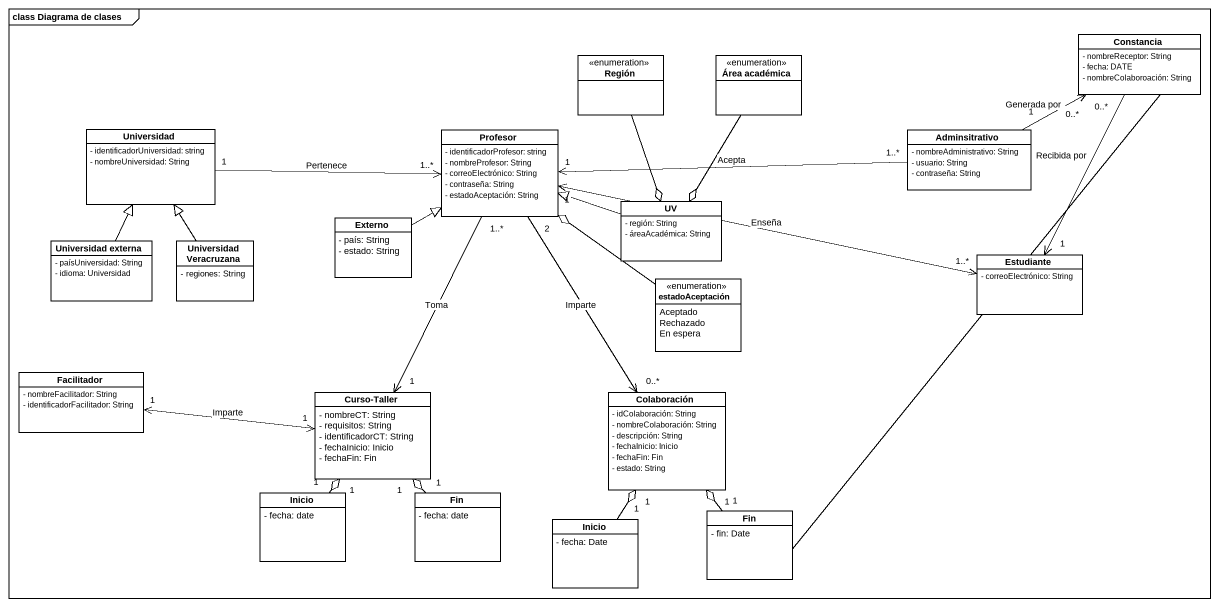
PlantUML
@startuml
mainframe class Diagrama de clases
hide circle
hide empty members
skinparam classAttributeIconSize 0
enum Región
enum "Área académica" as Área_académica
class Constancia {
  - nombreReceptor: String
  - fecha: DATE
  - nombreColaboroación: String
}
class Universidad {
  - identificadorUniversidad: string
  - nombreUniversidad: String
}
class Profesor {
  - identificadorProfesor: string
  - nombreProfesor: String
  - correoElectrónico: String
  - contraseña: String
  - estadoAceptación: String
}
class Adminsitrativo {
  - nombreAdministrativo: String
  - usuario: String
  - contraseña: String
}
class UV {
  - región: String
  - áreaAcadémica: String
}
class "Universidad externa" as Universidad_externa {
  - paísUniversidad: String
  - idioma: Universidad
}
class "Universidad Veracruzana" as Universidad_Veracruzana {
  - regiones: String
}
class Externo {
  - país: String
  - estado: String
}
class Estudiante {
  - correoElectrónico: String
}
enum estadoAceptación {
  Aceptado
  Rechazado
  En espera
}
class Facilitador {
  - nombreFacilitador: String
  - identificadorFacilitador: String
}
class "Curso-Taller" as Curso_Taller {
  - nombreCT: String
  - requisitos: String
  - identificadorCT: String
  - fechaInicio: Inicio
  - fechaFin: Fin
}
class Colaboración {
  - idColaboración: String
  - nombreColaboración: String
  - descripción: String
  - fechaInicio: Inicio
  - fechaFin: Fin
  - estado: String
}
class Inicio {
  - fecha: date
}
class Fin {
  - fecha: date
}
class "Inicio" as Inicio_2 {
  - fecha: Date
}
class "Fin" as Fin_2 {
  - fin: Date
}
Región --o UV
Área_académica --o UV
Constancia "0..*" <-left- "1" Adminsitrativo : Generada por
Profesor "1..*" <-left- "1" Universidad : Pertenece
Profesor "1" <-right- "1..*" Adminsitrativo : Acepta
Profesor "1" <-right-> "1..*" Estudiante : Enseña
Profesor "1..*" --> "1" Curso_Taller : Toma
Profesor "2" --> "0..*" Colaboración : Imparte
UV -left-|> Profesor
Universidad_externa -up-|> Universidad
Universidad_Veracruzana -up-|> Universidad
Externo -right-|> Profesor
Estudiante "1" <-up- "0..*" Constancia : Recibida por
estadoAceptación -up-o Profesor
Curso_Taller "1" <-left-> "1" Facilitador : Imparte
Inicio "1" -up-o "1" Curso_Taller
Fin "1" -up-o "1" Curso_Taller
Inicio_2 "1" -up-o "1" Colaboración
Fin_2 -up- Constancia
Fin_2 "1" -up-o "1" Colaboración
@enduml
